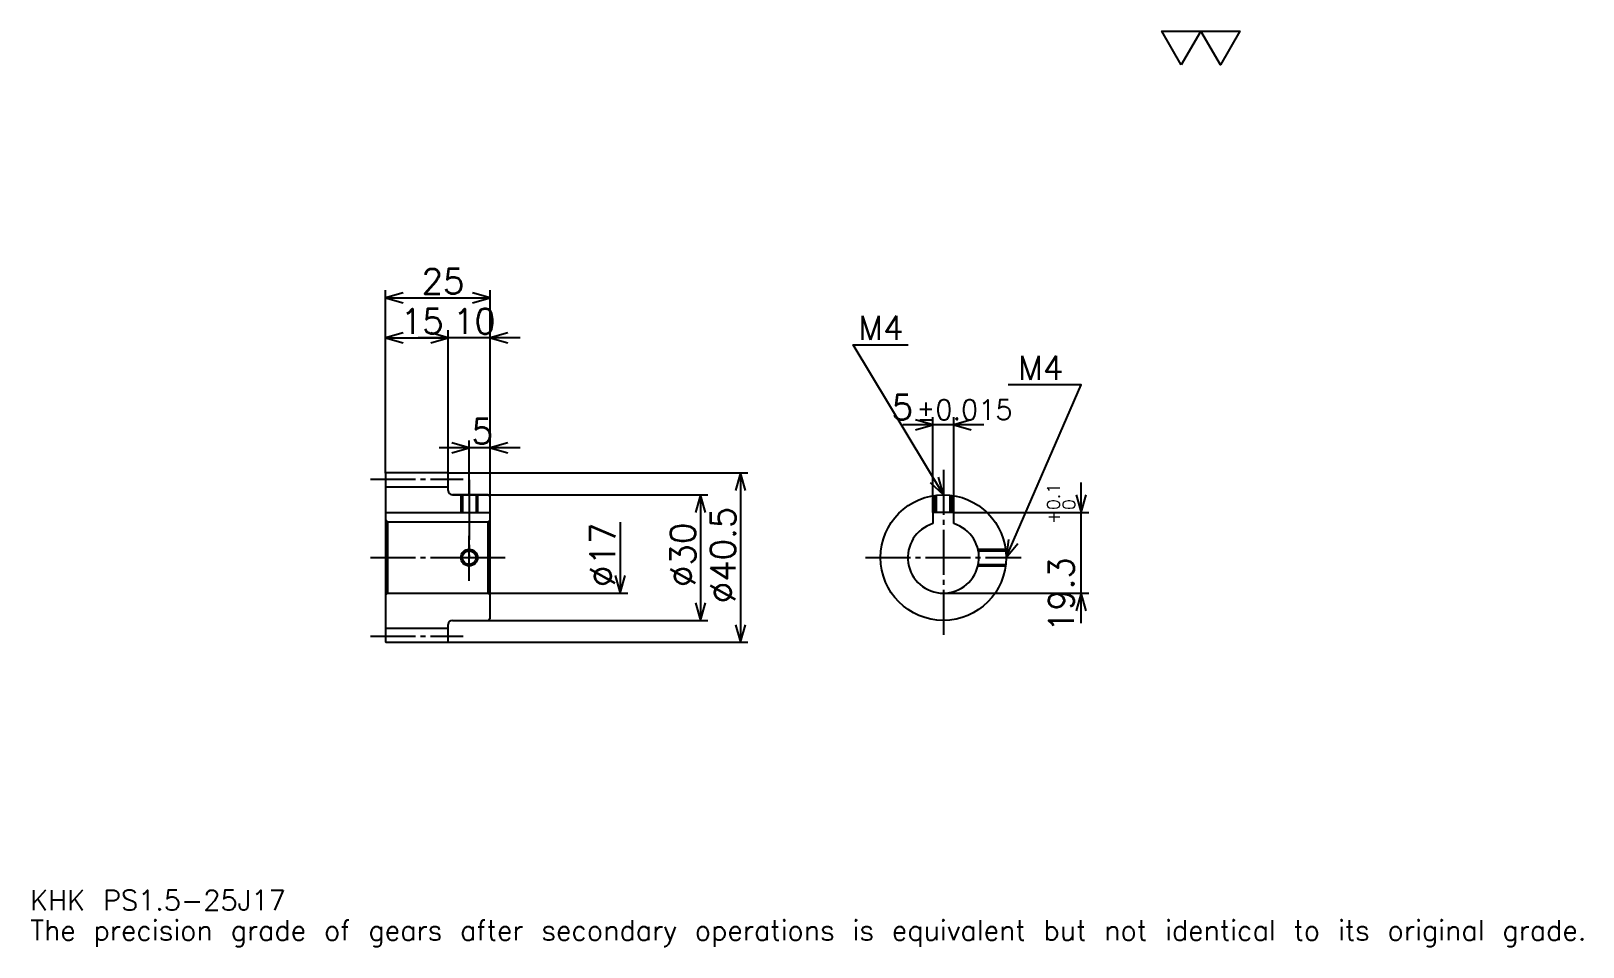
# Model space of a CAD drawing. Extents: x 12 to 383, y 4 to 223.
import ezdxf

# ---------------------------------------------------------------- set-up
doc = ezdxf.new("R2010")
doc.units = 0
doc.linetypes.add('DASHDOT', pattern=[14.347826, 10.76087, -1.195652, 1.195652, -1.195652])
doc.layers.get('0').update_dxf_attribs({"linetype": 'CONTINUOUS'})
doc.layers.add('DASHDOT', color=6, linetype='DASHDOT')
doc.styles.add('KANJI', font='TXT', dxfattribs={"bigfont": 'BIGFONT'})

msp = doc.modelspace()

# ---------------------------------------------------------------- linework, layer by layer
at = {"color": 5}
for p, q in [((96.847832, 117.695656), (96.847832, 161.33696)), ((96.847832, 159.543488), (121.847832, 159.543488)), ((121.847832, 117.695656), (121.847832, 161.33696)), ((96.847832, 149.978271), (111.847832, 149.978271)), ((129.021744, 149.978271), (104.67392, 149.978271)), ((111.847832, 117.695656), (111.847832, 151.771744)), ((227.608704, 108.245659), (227.608704, 130.978271)), ((232.608704, 108.245659), (232.608704, 130.978271)), ((239.782623, 129.184784), (220.434784, 129.184784)), ((129.021744, 123.67392), (109.67392, 123.67392)), ((116.847832, 117.695656), (116.847832, 125.467392)), ((96.847832, 117.595657), (96.847832, 117.695656)), ((111.747833, 117.695656), (121.847832, 117.695656)), ((111.847832, 117.595657), (111.847832, 117.695656)), ((116.847832, 112.445656), (116.847832, 117.695656)), ((116.847832, 112.445656), (116.847832, 117.695656)), ((121.847832, 117.695656), (183.42392, 117.695656)), ((121.847832, 111.945656), (121.847832, 117.695656)), ((181.630432, 117.695656), (181.630432, 77.195656)), ((263.043488, 81.771744), (263.043488, 115.419571)), ((112.847832, 112.445656), (121.847832, 112.445656)), ((121.847832, 112.445656), (173.858704, 112.445656)), ((172.065216, 112.445656), (172.065216, 82.445656)), ((232.608704, 108.245659), (264.836945, 108.245659)), ((152.934784, 105.945656), (152.934784, 88.945656)), ((121.847832, 88.945656), (154.728271, 88.945656)), ((230.108704, 88.945656), (264.836945, 88.945656)), ((112.847832, 82.445656), (121.847832, 82.445656)), ((121.847832, 82.445656), (173.858704, 82.445656)), ((111.747833, 77.195656), (121.847832, 77.195656)), ((121.847832, 77.195656), (183.42392, 77.195656))]:
    msp.add_line(p, q, dxfattribs=at)
at = {"color": 4}
for p, q in [((96.847832, 114.320656), (111.847832, 114.320656)), ((96.847832, 108.245659), (121.847832, 108.245659)), ((97.347832, 105.945656), (97.347832, 88.945656)), ((121.347832, 105.945656), (121.847832, 106.445656)), ((121.347832, 88.945656), (121.847832, 88.445656)), ((96.847832, 80.570656), (111.847832, 80.570656))]:
    msp.add_line(p, q, dxfattribs=at)
at = {"color": 7}
msp.add_lwpolyline([(286.956512, 215.217392), (282.293457, 223.300003), (300.945648, 223.300003), (296.282593, 215.217392), (291.619568, 223.300003), (286.956512, 215.217392)], dxfattribs=at)
at = {"color": 5}
for points in [[(101.032616, 160.739136), (96.847832, 159.543488), (101.032616, 158.347839)], [(117.663048, 158.347839), (121.847832, 159.543488), (117.663048, 160.739136)], [(101.032616, 151.17392), (96.847832, 149.978271), (101.032616, 148.782608)], [(107.663048, 148.782608), (111.847832, 149.978271), (107.663048, 151.17392)], [(107.663048, 148.782608), (111.847832, 149.978271), (107.663048, 151.17392)], [(126.032616, 151.17392), (121.847832, 149.978271), (126.032616, 148.782608)], [(230.108704, 112.445656), (208.58696, 148.315216), (221.739136, 148.315216)], [(245.108704, 97.445656), (263.043488, 138.75), (245.586945, 138.75)], [(223.42392, 127.989136), (227.608704, 129.184784), (223.42392, 130.380432)], [(236.793488, 130.380432), (232.608704, 129.184784), (236.793488, 127.989136)], [(112.663048, 122.478264), (116.847832, 123.67392), (112.663048, 124.869568)], [(126.032616, 124.869568), (121.847832, 123.67392), (126.032616, 122.478264)], [(182.826096, 113.510872), (181.630432, 117.695656), (180.434784, 113.510872)], [(226.930389, 115.418915), (230.108704, 112.445656), (228.980896, 116.649231)], [(173.26088, 108.260872), (172.065216, 112.445656), (170.869568, 108.260872)], [(261.847839, 112.430435), (263.043488, 108.245659), (264.239136, 112.430435)], [(245.678711, 101.760406), (245.108704, 97.445656), (247.872162, 100.807983)], [(151.739136, 93.13044), (152.934784, 88.945656), (154.130432, 93.13044)], [(170.869568, 86.63044), (172.065216, 82.445656), (173.26088, 86.63044)], [(264.239136, 84.760872), (263.043488, 88.945656), (261.847839, 84.760872)], [(180.434784, 81.38044), (181.630432, 77.195656), (182.826096, 81.38044)]]:
    msp.add_lwpolyline(points, dxfattribs=at)
at = {"color": 4}
for points in [[(111.847832, 113.445656), (111.847832, 117.595657), (111.747833, 117.695656), (96.94783, 117.695656), (96.847832, 117.595657), (96.847832, 88.445656)], [(112.847832, 82.445656), (121.347832, 82.445656), (121.847832, 82.945656), (121.847832, 111.945656), (121.347832, 112.445656), (112.847832, 112.445656)], [(114.847832, 112.445656), (114.847832, 108.245659)], [(115.227829, 112.445656), (115.227829, 108.245659)], [(118.467834, 112.445656), (118.467834, 108.245659)], [(118.847832, 112.445656), (118.847832, 108.245659)], [(228.108704, 108.245659), (228.108704, 112.311722)], [(228.488708, 108.245659), (228.488708, 112.357918)], [(231.728699, 108.245659), (231.728699, 112.357918)], [(232.108704, 108.245659), (232.108704, 112.311722)], [(232.608704, 105.569695), (232.608704, 108.245659), (227.608704, 108.245659), (227.608704, 105.569695)], [(96.847832, 88.445656), (97.347832, 88.945656), (121.347832, 88.945656), (121.347832, 105.945656), (97.347832, 105.945656), (96.847832, 106.445656)], [(238.370056, 99.445656), (244.974762, 99.445656)], [(238.452881, 99.065659), (245.020966, 99.065659)], [(238.370056, 95.445656), (244.974762, 95.445656)], [(238.452881, 95.825653), (245.020966, 95.825653)], [(96.847832, 88.445656), (96.847832, 77.295654), (96.94783, 77.195656), (111.747833, 77.195656), (111.847832, 77.295654), (111.847832, 81.445656)]]:
    msp.add_lwpolyline(points, dxfattribs=at)
for centre, radius in [((230.108704, 97.445656), 15), ((116.847832, 97.445656), 1.62)]:
    msp.add_circle(centre, radius, dxfattribs=at)
at = {"color": 7}
msp.add_circle((116.847832, 97.445656), 2, dxfattribs=at)
at = {"color": 4}
for centre, radius, start, end in [((112.847832, 113.445656), 1, 180, 270), ((230.108704, 97.445656), 8.5, 107.10463483, 72.89536517), ((112.847832, 81.445656), 1, 90, 180)]:
    msp.add_arc(centre, radius, start, end, dxfattribs=at)
at = {"layer": 'DASHDOT', "color": 7}
for p, q in [((93.260872, 116.195656), (115.434784, 116.195656)), ((230.108704, 118.42392), (230.108704, 78.858704)), ((116.847832, 112.445656), (116.847832, 97.445656)), ((93.260872, 97.445656), (125.434784, 97.445656)), ((211.521744, 97.445656), (248.695648, 97.445656)), ((93.260872, 78.695656), (115.434784, 78.695656))]:
    msp.add_line(p, q, dxfattribs=at)
for points in [[(116.847832, 116.032608), (116.847832, 104.658699)], [(116.847832, 91.858696), (116.847832, 103.032616)], [(111.26088, 97.445656), (122.434784, 97.445656)]]:
    msp.add_lwpolyline(points, dxfattribs=at)

# ---------------------------------------------------------------- texts
at = {"color": 7, "style": 'KANJI'}
for s, height, p in [('25', 5.978261, (105.46196, 160.5)), ('15', 5.978261, (100.46196, 150.934784)), ('10', 5.978261, (112.96196, 150.934784)), ('M4', 5.739131, (209.782623, 149.510864)), ('M4', 5.739131, (247.978271, 139.945648)), ('5', 5.978261, (217.768372, 130.380432)), ('%%p0.015', 4.782609, (223.686127, 130.380432)), ('5', 5.978261, (117.4049, 124.63044)), ('KHK PS1.5-25J17', 4.782609, (11.956522, 13.152174)), ('The precision grade of gears after secondary operations is equivalent but not identical to its original grade.', 4.782609, (11.956522, 5.978261))]:
    msp.add_text(s, height=height, dxfattribs=at).set_placement(p)
for s, height, p in [('0.1', 2.98913, (257.902161, 108.843597)), ('%%c40.5', 5.978261, (180.434784, 86.535332)), ('+', 2.98913, (257.902161, 105.495773)), ('0', 2.98913, (261.608704, 108.843597)), ('%%c17', 5.978261, (151.739136, 90.421196)), ('%%c30', 5.978261, (170.869568, 90.421204)), ('19.3', 5.978261, (261.25, 79.619492))]:
    msp.add_text(s, height=height, rotation=90, dxfattribs=at).set_placement(p)

doc.saveas('drawing.dxf')
